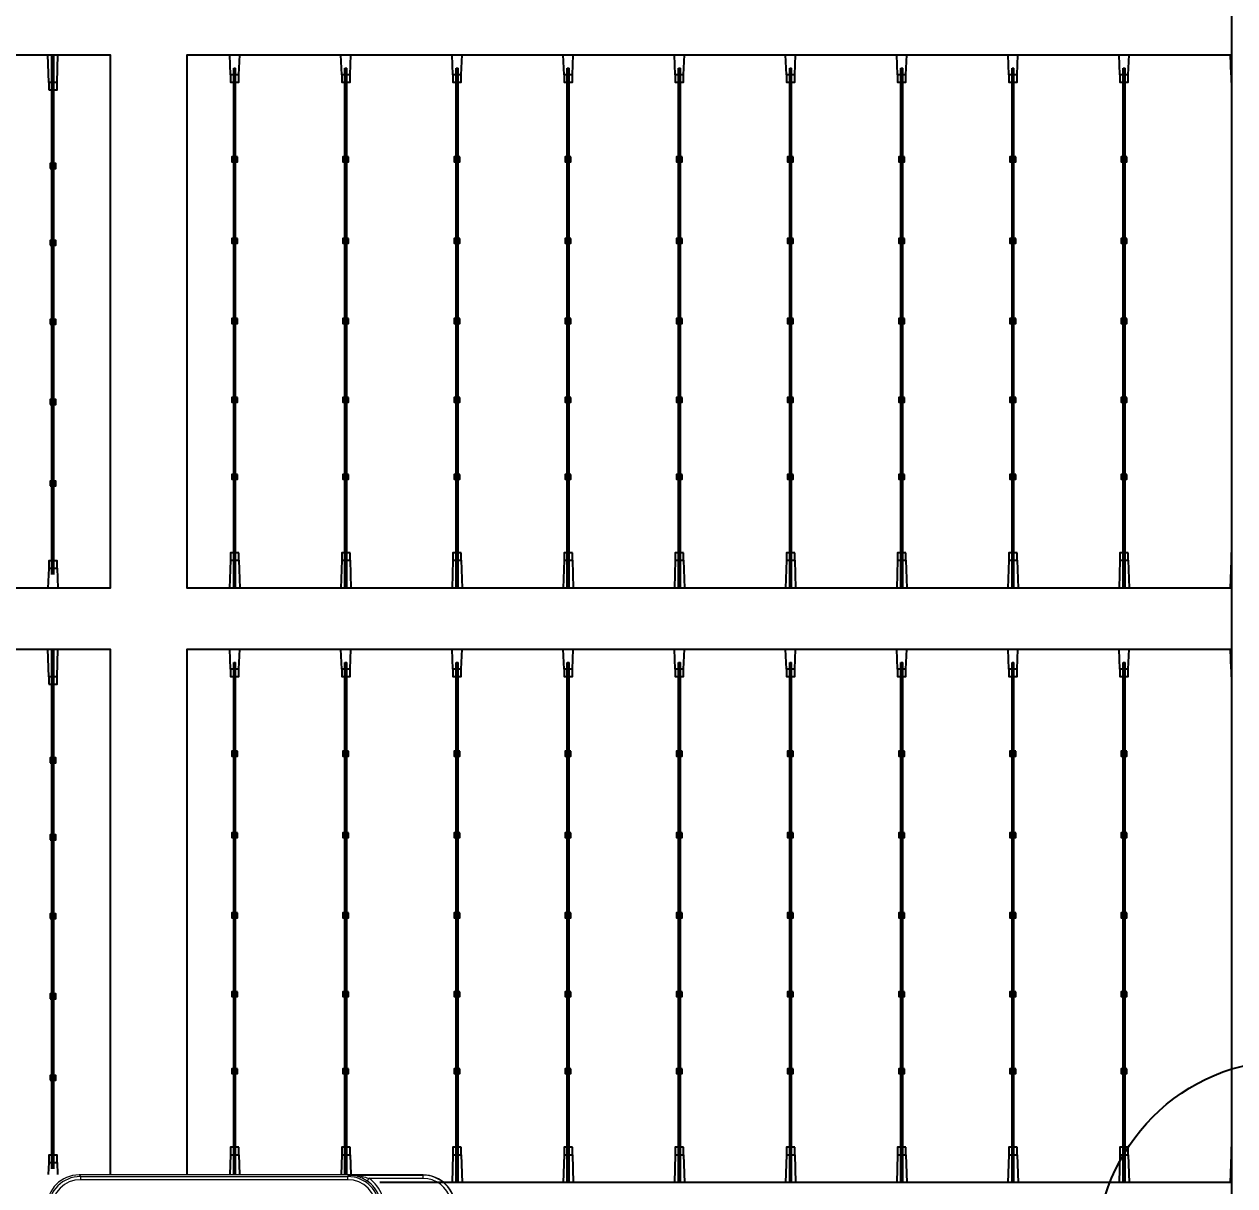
# Model space of a CAD drawing. Header units: millimetres. Extents: x 10297564 to 11610295, y -9287743 to -8409454.
# Drawn here: x 10436191 to 10438819, y -9090274 to -9087753 of the extents above; entities that cross this region are included whole.
import ezdxf

# ---------------------------------------------------------------- set-up
doc = ezdxf.new("R2010")
doc.units = ezdxf.units.MM
doc.header["$LTSCALE"] = 100
doc.layers.add('E1', color=1, linetype='Continuous')
doc.layers.add('Outline', color=5, linetype='Continuous', lineweight=25)
doc.styles.add('HL-S1', font='DotumChe.ttf')
doc.styles.add('MG', font='malgun.ttf')
doc.dimstyles.new('HL-100', dxfattribs={"dimscale": 100, "dimtxt": 3, "dimasz": 4, "dimexe": 2, "dimexo": 2, "dimgap": 1, "dimtad": 1, "dimdec": 0, "dimzin": 0, "dimlunit": 6, "dimtxsty": 'HL-S1', "dimblk": 'DOTSMALL', "dimcen": 4, "dimdle": 2, "dimclrd": 256, "dimclre": 256, "dimclrt": 4, "dimazin": 0, "dimtfac": 1, "dimtdec": 0, "dimtix": 1, "dimtmove": 2, "dimatfit": 3, "dimldrblk": 'DOTSMALL', "dimfxl": 1.5, "dimtolj": 1, "dimtzin": 0, "dimlwd": -1, "dimlwe": -1, "dimarcsym": 0})

# ---------------------------------------------------------------- blocks, each defined once
blk = doc.blocks.new('*D75')
at = {"layer": 'defpoints', "color": 0, "transparency": 16777216}
for p in [(10439230.2, -9073249.8), (10439230.2, -9073249.8), (10423426.7, -9107604.7)]:
    blk.add_point(p, dxfattribs=at)
at = {"layer": 'E1', "color": 1, "transparency": 16777216}
for p, q in [((10439593.6, -9073417), (10439593.6, -9073417)), ((10423593.8, -9107241.3), (10439063, -9073613.2)), ((10423790.1, -9107771.8), (10423790.1, -9107771.8))]:
    blk.add_line(p, q, dxfattribs=at)
for points in [[(10439002.4, -9073585.4), (10439123.6, -9073641.1), (10439230.2, -9073249.8)], [(10423533.3, -9107213.4), (10423654.4, -9107269.1), (10423426.7, -9107604.7)]]:
    blk.add_solid(points, dxfattribs=at)
at = {"layer": 'E1', "color": 7, "transparency": 16777216, "insert": (10430911.1, -9090235.3), "char_height": 500, "attachment_point": 5, "rotation": 65.2972, "style": 'MG'}
blk.add_mtext('\\A1;2711.1', dxfattribs=at)
blk = doc.blocks.new('_DotSmall')
at = {"color": 0, "linetype": 'ByBlock', "const_width": 0.5}
blk.add_lwpolyline([(-0.0625, 0, 1), (0.0625, 0, 1)], format="xyb", close=True, dxfattribs=at)
blk = doc.blocks.new('*D69')
at = {"layer": 'defpoints', "color": 0, "transparency": 16777216}
for p in [(10438955.7, -9090401.8), (10438918.8, -9090452.7)]:
    blk.add_point(p, dxfattribs=at)
at = {"layer": 'E1', "color": 1, "transparency": 16777216}
for p, q in [((10440466.6, -9088318), (10439190.5, -9090078)), ((10438918.8, -9090452.7), (10438955.7, -9090401.8)), ((10438684, -9090776.5), (10438449.2, -9091100.3))]:
    blk.add_line(p, q, dxfattribs=at)
for points in [[(10439136.5, -9090038.9), (10439244.5, -9090117.1), (10438955.7, -9090401.8)], [(10438630.1, -9090737.4), (10438738, -9090815.6), (10438918.8, -9090452.7)]]:
    blk.add_solid(points, dxfattribs=at)
at = {"layer": 'E1', "color": 7, "transparency": 16777216, "insert": (10439566.7, -9088761.1), "char_height": 500, "attachment_point": 5, "rotation": 54.0546, "style": 'MG'}
blk.add_mtext('\\A1;%%C4.5', dxfattribs=at)

msp = doc.modelspace()

# ---------------------------------------------------------------- hatches: boundary and pattern name
at = {"true_color": 0x939598}
h = msp.add_hatch(color=252, dxfattribs=at)
h.dxf.hatch_style = 1
h.paths.add_polyline_path([(10436255.7, -9087818.9), (10436251.6, -9087818.9), (10436251.6, -9088947.3), (10436255.7, -9088947.3)])
h = msp.add_hatch(color=252, dxfattribs=at)
h.dxf.hatch_style = 1
h.paths.add_polyline_path([(10436646.4, -9088976.6), (10436650.4, -9088976.6), (10436650.4, -9087848.2), (10436646.4, -9087848.2)])
h = msp.add_hatch(color=252, dxfattribs=at)
h.dxf.hatch_style = 1
h.paths.add_polyline_path([(10436887.7, -9088976.6), (10436891.7, -9088976.6), (10436891.7, -9087848.2), (10436887.7, -9087848.2)])
h = msp.add_hatch(color=252, dxfattribs=at)
h.dxf.hatch_style = 1
h.paths.add_polyline_path([(10437129, -9088976.6), (10437133, -9088976.6), (10437133, -9087848.2), (10437129, -9087848.2)])
h = msp.add_hatch(color=252, dxfattribs=at)
h.dxf.hatch_style = 1
h.paths.add_polyline_path([(10437370.3, -9088976.6), (10437374.3, -9088976.6), (10437374.3, -9087848.2), (10437370.3, -9087848.2)])
h = msp.add_hatch(color=252, dxfattribs=at)
h.dxf.hatch_style = 1
h.paths.add_polyline_path([(10437611.6, -9088976.6), (10437615.6, -9088976.6), (10437615.6, -9087848.2), (10437611.6, -9087848.2)])
h = msp.add_hatch(color=252, dxfattribs=at)
h.dxf.hatch_style = 1
h.paths.add_polyline_path([(10437852.9, -9088976.6), (10437856.9, -9088976.6), (10437856.9, -9087848.2), (10437852.9, -9087848.2)])
h = msp.add_hatch(color=252, dxfattribs=at)
h.dxf.hatch_style = 1
h.paths.add_polyline_path([(10438094.2, -9088976.6), (10438098.2, -9088976.6), (10438098.2, -9087848.2), (10438094.2, -9087848.2)])
h = msp.add_hatch(color=252, dxfattribs=at)
h.dxf.hatch_style = 1
h.paths.add_polyline_path([(10438335.5, -9088976.6), (10438339.5, -9088976.6), (10438339.5, -9087848.2), (10438335.5, -9087848.2)])
h = msp.add_hatch(color=252, dxfattribs=at)
h.dxf.hatch_style = 1
h.paths.add_polyline_path([(10438576.8, -9088976.6), (10438580.9, -9088976.6), (10438580.9, -9087848.2), (10438576.8, -9087848.2)])
h = msp.add_hatch(color=252, dxfattribs=at)
h.dxf.hatch_style = 1
h.paths.add_polyline_path([(10436255.7, -9089109.1), (10436251.6, -9089109.1), (10436251.6, -9090237.6), (10436255.7, -9090237.6)])
h = msp.add_hatch(color=252, dxfattribs=at)
h.dxf.hatch_style = 1
h.paths.add_polyline_path([(10436646.4, -9090249.4), (10436650.4, -9090249.4), (10436650.4, -9089138.4), (10436646.4, -9089138.4)])
h = msp.add_hatch(color=252, dxfattribs=at)
h.dxf.hatch_style = 1
h.paths.add_polyline_path([(10436887.7, -9090249.4), (10436891.7, -9090249.4), (10436891.7, -9089138.4), (10436887.7, -9089138.4)])
h = msp.add_hatch(color=252, dxfattribs=at)
h.dxf.hatch_style = 1
h.paths.add_polyline_path([(10437129, -9090266.8), (10437133, -9090266.8), (10437133, -9089138.4), (10437129, -9089138.4)])
h = msp.add_hatch(color=252, dxfattribs=at)
h.dxf.hatch_style = 1
h.paths.add_polyline_path([(10437370.3, -9090266.8), (10437374.3, -9090266.8), (10437374.3, -9089138.4), (10437370.3, -9089138.4)])
h = msp.add_hatch(color=252, dxfattribs=at)
h.dxf.hatch_style = 1
h.paths.add_polyline_path([(10437611.6, -9090266.8), (10437615.6, -9090266.8), (10437615.6, -9089138.4), (10437611.6, -9089138.4)])
h = msp.add_hatch(color=252, dxfattribs=at)
h.dxf.hatch_style = 1
h.paths.add_polyline_path([(10437852.9, -9090266.8), (10437856.9, -9090266.8), (10437856.9, -9089138.4), (10437852.9, -9089138.4)])
h = msp.add_hatch(color=252, dxfattribs=at)
h.dxf.hatch_style = 1
h.paths.add_polyline_path([(10438094.2, -9090266.8), (10438098.2, -9090266.8), (10438098.2, -9089138.4), (10438094.2, -9089138.4)])
h = msp.add_hatch(color=252, dxfattribs=at)
h.dxf.hatch_style = 1
h.paths.add_polyline_path([(10438335.5, -9090266.8), (10438339.5, -9090266.8), (10438339.5, -9089138.4), (10438335.5, -9089138.4)])
h = msp.add_hatch(color=252, dxfattribs=at)
h.dxf.hatch_style = 1
h.paths.add_polyline_path([(10438576.8, -9090266.8), (10438580.9, -9090266.8), (10438580.9, -9089138.4), (10438576.8, -9089138.4)])

# ---------------------------------------------------------------- linework, layer by layer
for p, q in [((10438811.7, -9074108.7), (10438811.7, -9106731.9)), ((10436244.6, -9087879.2), (10436242.6, -9087818.9)), ((10436251.6, -9088947.3), (10436251.6, -9087818.9)), ((10436255.7, -9088947.3), (10436255.7, -9087818.9)), ((10436262.7, -9087879.2), (10436264.7, -9087818.9)), ((10436639.3, -9087862.2), (10436637.6, -9087818.9)), ((10436657.4, -9087862.2), (10436659.1, -9087818.9)), ((10436880.6, -9087862.2), (10436878.9, -9087818.9)), ((10436898.8, -9087862.2), (10436900.4, -9087818.9)), ((10437121.9, -9087862.2), (10437120.2, -9087818.9)), ((10437140.1, -9087862.2), (10437141.7, -9087818.9)), ((10437363.2, -9087862.2), (10437361.5, -9087818.9)), ((10437381.4, -9087862.2), (10437383.1, -9087818.9)), ((10437604.5, -9087862.2), (10437602.8, -9087818.9)), ((10437622.7, -9087862.2), (10437624.4, -9087818.9)), ((10437845.8, -9087862.2), (10437844.2, -9087818.9)), ((10437864, -9087862.2), (10437865.7, -9087818.9)), ((10438087.2, -9087862.2), (10438085.5, -9087818.9)), ((10438105.3, -9087862.2), (10438107, -9087818.9)), ((10438328.5, -9087862.2), (10438326.8, -9087818.9)), ((10438346.6, -9087862.2), (10438348.3, -9087818.9)), ((10438569.8, -9087862.2), (10438568.1, -9087818.9)), ((10438587.9, -9087862.2), (10438589.6, -9087818.9)), ((10438811.1, -9087862.2), (10438809.4, -9087818.9)), ((10436646.4, -9088976.6), (10436646.4, -9087848.2)), ((10436646.4, -9087848.2), (10436650.4, -9087848.2)), ((10436650.4, -9088976.6), (10436650.4, -9087848.2)), ((10436887.7, -9088976.6), (10436887.7, -9087848.2)), ((10436887.7, -9087848.2), (10436891.7, -9087848.2)), ((10436891.7, -9088976.6), (10436891.7, -9087848.2)), ((10437129, -9088976.6), (10437129, -9087848.2)), ((10437129, -9087848.2), (10437133, -9087848.2)), ((10437133, -9088976.6), (10437133, -9087848.2)), ((10437370.3, -9088976.6), (10437370.3, -9087848.2)), ((10437370.3, -9087848.2), (10437374.3, -9087848.2)), ((10437374.3, -9088976.6), (10437374.3, -9087848.2)), ((10437611.6, -9088976.6), (10437611.6, -9087848.2)), ((10437611.6, -9087848.2), (10437615.6, -9087848.2)), ((10437615.6, -9088976.6), (10437615.6, -9087848.2)), ((10437852.9, -9088976.6), (10437852.9, -9087848.2)), ((10437852.9, -9087848.2), (10437856.9, -9087848.2)), ((10437856.9, -9088976.6), (10437856.9, -9087848.2)), ((10438094.2, -9088976.6), (10438094.2, -9087848.2)), ((10438094.2, -9087848.2), (10438098.2, -9087848.2)), ((10438098.2, -9088976.6), (10438098.2, -9087848.2)), ((10438335.5, -9088976.6), (10438335.5, -9087848.2)), ((10438335.5, -9087848.2), (10438339.5, -9087848.2)), ((10438339.5, -9088976.6), (10438339.5, -9087848.2)), ((10438576.8, -9088976.6), (10438576.8, -9087848.2)), ((10438576.8, -9087848.2), (10438580.9, -9087848.2)), ((10438580.9, -9088976.6), (10438580.9, -9087848.2)), ((10436253.2, -9087879.9), (10436253.2, -9088393.4)), ((10436254.1, -9087879.9), (10436254.1, -9088393.4)), ((10436648, -9088040.7), (10436648, -9087878.2)), ((10436648.8, -9088040.7), (10436648.8, -9087878.2)), ((10436889.3, -9088040.7), (10436889.3, -9087878.2)), ((10436890.1, -9088040.7), (10436890.1, -9087878.2)), ((10437130.6, -9088040.7), (10437130.6, -9087878.2)), ((10437131.4, -9088040.7), (10437131.4, -9087878.2)), ((10437371.9, -9088040.7), (10437371.9, -9087878.2)), ((10437372.7, -9088040.7), (10437372.7, -9087878.2)), ((10437613.2, -9088040.7), (10437613.2, -9087878.2)), ((10437614, -9088040.7), (10437614, -9087878.2)), ((10437854.5, -9088040.7), (10437854.5, -9087878.2)), ((10437855.3, -9088040.7), (10437855.3, -9087878.2)), ((10438095.8, -9088040.7), (10438095.8, -9087878.2)), ((10438096.6, -9088040.7), (10438096.6, -9087878.2)), ((10438337.1, -9088040.7), (10438337.1, -9087878.2)), ((10438337.9, -9088040.7), (10438337.9, -9087878.2)), ((10438578.4, -9088040.7), (10438578.4, -9087878.2)), ((10438579.3, -9088040.7), (10438579.3, -9087878.2)), ((10436648, -9088391.6), (10436648, -9088051.2)), ((10436648.8, -9088391.6), (10436648.8, -9088051.2)), ((10436889.3, -9088391.6), (10436889.3, -9088051.2)), ((10436890.1, -9088391.6), (10436890.1, -9088051.2)), ((10437130.6, -9088391.6), (10437130.6, -9088051.2)), ((10437131.4, -9088391.6), (10437131.4, -9088051.2)), ((10437371.9, -9088391.6), (10437371.9, -9088051.2)), ((10437372.7, -9088391.6), (10437372.7, -9088051.2)), ((10437613.2, -9088391.6), (10437613.2, -9088051.2)), ((10437614, -9088391.6), (10437614, -9088051.2)), ((10437854.5, -9088391.6), (10437854.5, -9088051.2)), ((10437855.3, -9088391.6), (10437855.3, -9088051.2)), ((10438095.8, -9088391.6), (10438095.8, -9088051.2)), ((10438096.6, -9088391.6), (10438096.6, -9088051.2)), ((10438337.1, -9088391.6), (10438337.1, -9088051.2)), ((10438337.9, -9088391.6), (10438337.9, -9088051.2)), ((10438578.4, -9088391.6), (10438578.4, -9088051.2)), ((10438579.3, -9088391.6), (10438579.3, -9088051.2)), ((10436253.2, -9088403.9), (10436253.2, -9088744.4)), ((10436254.1, -9088403.9), (10436254.1, -9088744.4)), ((10436648, -9088915.7), (10436648, -9088402.1)), ((10436648.8, -9088915.7), (10436648.8, -9088402.1)), ((10436889.3, -9088915.7), (10436889.3, -9088402.1)), ((10436890.1, -9088915.7), (10436890.1, -9088402.1)), ((10437130.6, -9088915.7), (10437130.6, -9088402.1)), ((10437131.4, -9088915.7), (10437131.4, -9088402.1)), ((10437371.9, -9088915.7), (10437371.9, -9088402.1)), ((10437372.7, -9088915.7), (10437372.7, -9088402.1)), ((10437613.2, -9088915.7), (10437613.2, -9088402.1)), ((10437614, -9088915.7), (10437614, -9088402.1)), ((10437854.5, -9088915.7), (10437854.5, -9088402.1)), ((10437855.3, -9088915.7), (10437855.3, -9088402.1)), ((10438095.8, -9088915.7), (10438095.8, -9088402.1)), ((10438096.6, -9088915.7), (10438096.6, -9088402.1)), ((10438337.1, -9088915.7), (10438337.1, -9088402.1)), ((10438337.9, -9088915.7), (10438337.9, -9088402.1)), ((10438578.4, -9088562.9), (10438578.4, -9088402.1)), ((10438579.3, -9088562.9), (10438579.3, -9088402.1)), ((10438578.4, -9088915.7), (10438578.4, -9088573.4)), ((10438579.3, -9088915.7), (10438579.3, -9088573.4)), ((10436253.2, -9088754.8), (10436253.2, -9088917.3)), ((10436254.1, -9088754.8), (10436254.1, -9088917.3)), ((10436639.3, -9088916.4), (10436637.3, -9088976.6)), ((10436657.4, -9088916.4), (10436659.4, -9088976.6)), ((10436880.6, -9088916.4), (10436878.7, -9088976.6)), ((10436898.8, -9088916.4), (10436900.7, -9088976.6)), ((10437121.9, -9088916.4), (10437120, -9088976.6)), ((10437140.1, -9088916.4), (10437142, -9088976.6)), ((10437363.2, -9088916.4), (10437361.3, -9088976.6)), ((10437381.4, -9088916.4), (10437383.3, -9088976.6)), ((10437604.5, -9088916.4), (10437602.6, -9088976.6)), ((10437622.7, -9088916.4), (10437624.6, -9088976.6)), ((10437845.8, -9088916.4), (10437843.9, -9088976.6)), ((10437864, -9088916.4), (10437865.9, -9088976.6)), ((10438087.2, -9088916.4), (10438085.2, -9088976.6)), ((10438105.3, -9088916.4), (10438107.2, -9088976.6)), ((10438328.5, -9088916.4), (10438326.5, -9088976.6)), ((10438346.6, -9088916.4), (10438348.6, -9088976.6)), ((10438569.8, -9088916.4), (10438567.8, -9088976.6)), ((10438587.9, -9088916.4), (10438589.9, -9088976.6)), ((10438811.1, -9088916.4), (10438809.1, -9088976.6)), ((10436244.6, -9088933.4), (10436242.9, -9088976.6)), ((10436262.7, -9088933.4), (10436264.4, -9088976.6)), ((10436244.6, -9089169.4), (10436242.6, -9089109.1)), ((10436251.6, -9090237.6), (10436251.6, -9089109.1)), ((10436255.7, -9090237.6), (10436255.7, -9089109.1)), ((10436262.7, -9089169.4), (10436264.7, -9089109.1)), ((10436639.3, -9089152.4), (10436637.6, -9089109.1)), ((10436657.4, -9089152.4), (10436659.1, -9089109.1)), ((10436880.6, -9089152.4), (10436878.9, -9089109.1)), ((10436898.8, -9089152.4), (10436900.4, -9089109.1)), ((10437121.9, -9089152.4), (10437120.2, -9089109.1)), ((10437140.1, -9089152.4), (10437141.7, -9089109.1)), ((10437363.2, -9089152.4), (10437361.5, -9089109.1)), ((10437381.4, -9089152.4), (10437383.1, -9089109.1)), ((10437604.5, -9089152.4), (10437602.8, -9089109.1)), ((10437622.7, -9089152.4), (10437624.4, -9089109.1)), ((10437845.8, -9089152.4), (10437844.2, -9089109.1)), ((10437864, -9089152.4), (10437865.7, -9089109.1)), ((10438087.2, -9089152.4), (10438085.5, -9089109.1)), ((10438105.3, -9089152.4), (10438107, -9089109.1)), ((10438328.5, -9089152.4), (10438326.8, -9089109.1)), ((10438346.6, -9089152.4), (10438348.3, -9089109.1)), ((10438569.8, -9089152.4), (10438568.1, -9089109.1)), ((10438587.9, -9089152.4), (10438589.6, -9089109.1)), ((10438811.1, -9089152.4), (10438809.4, -9089109.1)), ((10436646.4, -9090249.4), (10436646.4, -9089138.4)), ((10436646.4, -9089138.4), (10436650.4, -9089138.4)), ((10436650.4, -9090249.4), (10436650.4, -9089138.4)), ((10436887.7, -9090249.4), (10436887.7, -9089138.4)), ((10436887.7, -9089138.4), (10436891.7, -9089138.4)), ((10436891.7, -9090249.4), (10436891.7, -9089138.4)), ((10437129, -9090266.8), (10437129, -9089138.4)), ((10437129, -9089138.4), (10437133, -9089138.4)), ((10437133, -9090266.8), (10437133, -9089138.4)), ((10437370.3, -9090266.8), (10437370.3, -9089138.4)), ((10437370.3, -9089138.4), (10437374.3, -9089138.4)), ((10437374.3, -9090266.8), (10437374.3, -9089138.4)), ((10437611.6, -9090266.8), (10437611.6, -9089138.4)), ((10437611.6, -9089138.4), (10437615.6, -9089138.4)), ((10437615.6, -9090266.8), (10437615.6, -9089138.4)), ((10437852.9, -9090266.8), (10437852.9, -9089138.4)), ((10437852.9, -9089138.4), (10437856.9, -9089138.4)), ((10437856.9, -9090266.8), (10437856.9, -9089138.4)), ((10438094.2, -9090266.8), (10438094.2, -9089138.4)), ((10438094.2, -9089138.4), (10438098.2, -9089138.4)), ((10438098.2, -9090266.8), (10438098.2, -9089138.4)), ((10438335.5, -9090266.8), (10438335.5, -9089138.4)), ((10438335.5, -9089138.4), (10438339.5, -9089138.4)), ((10438339.5, -9090266.8), (10438339.5, -9089138.4)), ((10438576.8, -9090266.8), (10438576.8, -9089138.4)), ((10438576.8, -9089138.4), (10438580.9, -9089138.4)), ((10438580.9, -9090266.8), (10438580.9, -9089138.4)), ((10436253.2, -9089170.1), (10436253.2, -9089683.7)), ((10436254.1, -9089170.1), (10436254.1, -9089683.7)), ((10436648, -9089330.9), (10436648, -9089168.4)), ((10436648.8, -9089330.9), (10436648.8, -9089168.4)), ((10436889.3, -9089330.9), (10436889.3, -9089168.4)), ((10436890.1, -9089330.9), (10436890.1, -9089168.4)), ((10437130.6, -9089330.9), (10437130.6, -9089168.4)), ((10437131.4, -9089330.9), (10437131.4, -9089168.4)), ((10437371.9, -9089330.9), (10437371.9, -9089168.4)), ((10437372.7, -9089330.9), (10437372.7, -9089168.4)), ((10437613.2, -9089330.9), (10437613.2, -9089168.4)), ((10437614, -9089330.9), (10437614, -9089168.4)), ((10437854.5, -9089330.9), (10437854.5, -9089168.4)), ((10437855.3, -9089330.9), (10437855.3, -9089168.4)), ((10438095.8, -9089330.9), (10438095.8, -9089168.4)), ((10438096.6, -9089330.9), (10438096.6, -9089168.4)), ((10438337.1, -9089330.9), (10438337.1, -9089168.4)), ((10438337.9, -9089330.9), (10438337.9, -9089168.4)), ((10438578.4, -9089330.9), (10438578.4, -9089168.4)), ((10438579.3, -9089330.9), (10438579.3, -9089168.4)), ((10436648, -9089681.9), (10436648, -9089341.4)), ((10436648.8, -9089681.9), (10436648.8, -9089341.4)), ((10436889.3, -9089681.9), (10436889.3, -9089341.4)), ((10436890.1, -9089681.9), (10436890.1, -9089341.4)), ((10437130.6, -9089681.9), (10437130.6, -9089341.4)), ((10437131.4, -9089681.9), (10437131.4, -9089341.4)), ((10437371.9, -9089681.9), (10437371.9, -9089341.4)), ((10437372.7, -9089681.9), (10437372.7, -9089341.4)), ((10437613.2, -9089681.9), (10437613.2, -9089341.4)), ((10437614, -9089681.9), (10437614, -9089341.4)), ((10437854.5, -9089681.9), (10437854.5, -9089341.4)), ((10437855.3, -9089681.9), (10437855.3, -9089341.4)), ((10438095.8, -9089681.9), (10438095.8, -9089341.4)), ((10438096.6, -9089681.9), (10438096.6, -9089341.4)), ((10438337.1, -9089681.9), (10438337.1, -9089341.4)), ((10438337.9, -9089681.9), (10438337.9, -9089341.4)), ((10438578.4, -9089681.9), (10438578.4, -9089341.4)), ((10438579.3, -9089681.9), (10438579.3, -9089341.4)), ((10436253.2, -9089694.1), (10436253.2, -9090034.6)), ((10436254.1, -9089694.1), (10436254.1, -9090034.6)), ((10436648, -9090205.9), (10436648, -9089692.3)), ((10436648.8, -9090205.9), (10436648.8, -9089692.3)), ((10436889.3, -9090205.9), (10436889.3, -9089692.3)), ((10436890.1, -9090205.9), (10436890.1, -9089692.3)), ((10437130.6, -9090205.9), (10437130.6, -9089692.3)), ((10437131.4, -9090205.9), (10437131.4, -9089692.3)), ((10437371.9, -9090205.9), (10437371.9, -9089692.3)), ((10437372.7, -9090205.9), (10437372.7, -9089692.3)), ((10437613.2, -9090205.9), (10437613.2, -9089692.3)), ((10437614, -9090205.9), (10437614, -9089692.3)), ((10437854.5, -9090205.9), (10437854.5, -9089692.3)), ((10437855.3, -9090205.9), (10437855.3, -9089692.3)), ((10438095.8, -9090205.9), (10438095.8, -9089692.3)), ((10438096.6, -9090205.9), (10438096.6, -9089692.3)), ((10438337.1, -9090205.9), (10438337.1, -9089692.3)), ((10438337.9, -9090205.9), (10438337.9, -9089692.3)), ((10438578.4, -9089853.1), (10438578.4, -9089692.3)), ((10438579.3, -9089853.1), (10438579.3, -9089692.3)), ((10438578.4, -9090205.9), (10438578.4, -9089863.6)), ((10438579.3, -9090205.9), (10438579.3, -9089863.6)), ((10436253.2, -9090045.1), (10436253.2, -9090207.6)), ((10436254.1, -9090045.1), (10436254.1, -9090207.6)), ((10436639.3, -9090206.6), (10436637.9, -9090249.4)), ((10436657.4, -9090206.6), (10436658.8, -9090249.4)), ((10436880.6, -9090206.6), (10436879.2, -9090249.4)), ((10436898.8, -9090206.6), (10436900.1, -9090249.4)), ((10437121.9, -9090206.6), (10437120, -9090266.8)), ((10437140.1, -9090206.6), (10437142, -9090266.8)), ((10437363.2, -9090206.6), (10437361.3, -9090266.8)), ((10437381.4, -9090206.6), (10437383.3, -9090266.8)), ((10437604.5, -9090206.6), (10437602.6, -9090266.8)), ((10437622.7, -9090206.6), (10437624.6, -9090266.8)), ((10437845.8, -9090206.6), (10437843.9, -9090266.8)), ((10437864, -9090206.6), (10437865.9, -9090266.8)), ((10438087.2, -9090206.6), (10438085.2, -9090266.8)), ((10438105.3, -9090206.6), (10438107.2, -9090266.8)), ((10438328.5, -9090206.6), (10438326.5, -9090266.8)), ((10438346.6, -9090206.6), (10438348.6, -9090266.8)), ((10438569.8, -9090206.6), (10438567.8, -9090266.8)), ((10438587.9, -9090206.6), (10438589.9, -9090266.8)), ((10438811.1, -9090206.6), (10438809.1, -9090266.8)), ((10436244.6, -9090223.6), (10436243.6, -9090249.4)), ((10436262.7, -9090223.6), (10436263.7, -9090249.4))]:
    msp.add_line(p, q)
at = {"color": 7, "linetype": 'Continuous', "lineweight": 15}
for p, q in [((10436310.4, -9090250.7), (10436313.7, -9090254)), ((10437057.3, -9090250.7), (10436310.4, -9090250.7)), ((10436313.7, -9090254), (10436893.4, -9090254)), ((10436313.7, -9090254), (10436313.7, -9090260.9)), ((10436893.4, -9090260.9), (10436313.7, -9090260.9)), ((10436893.4, -9090254), (10436896.3, -9090251.1)), ((10436893.4, -9090254), (10436893.4, -9090260.9)), ((10436896.3, -9090251.1), (10437056.9, -9090251.1)), ((10437056.9, -9090258), (10436939.8, -9090258)), ((10437056.9, -9090251.1), (10437057.3, -9090250.7)), ((10437056.9, -9090251.1), (10437056.9, -9090258))]:
    msp.add_line(p, q, dxfattribs=at)
at = {"color": 4}
for points in [[(10436657.4, -9087862.2), (10436639.3, -9087862.2), (10436639.3, -9087878.2), (10436657.4, -9087878.2)], [(10436898.8, -9087862.2), (10436880.6, -9087862.2), (10436880.6, -9087878.2), (10436898.8, -9087878.2)], [(10437140.1, -9087862.2), (10437121.9, -9087862.2), (10437121.9, -9087878.2), (10437140.1, -9087878.2)], [(10437381.4, -9087862.2), (10437363.2, -9087862.2), (10437363.2, -9087878.2), (10437381.4, -9087878.2)], [(10437622.7, -9087862.2), (10437604.5, -9087862.2), (10437604.5, -9087878.2), (10437622.7, -9087878.2)], [(10437864, -9087862.2), (10437845.8, -9087862.2), (10437845.8, -9087878.2), (10437864, -9087878.2)], [(10438105.3, -9087862.2), (10438087.2, -9087862.2), (10438087.2, -9087878.2), (10438105.3, -9087878.2)], [(10438346.6, -9087862.2), (10438328.5, -9087862.2), (10438328.5, -9087878.2), (10438346.6, -9087878.2)], [(10438587.9, -9087862.2), (10438569.8, -9087862.2), (10438569.8, -9087878.2), (10438587.9, -9087878.2)], [(10436244.6, -9087895.2), (10436262.7, -9087895.2), (10436262.7, -9087879.2), (10436244.6, -9087879.2)], [(10436247.7, -9088065.5), (10436260.3, -9088065.5), (10436260.3, -9088055.1), (10436247.7, -9088055.1)], [(10436654.3, -9088040.7), (10436641.8, -9088040.7), (10436641.8, -9088051.2), (10436654.3, -9088051.2)], [(10436895.6, -9088040.7), (10436883.1, -9088040.7), (10436883.1, -9088051.2), (10436895.6, -9088051.2)], [(10437136.9, -9088040.7), (10437124.4, -9088040.7), (10437124.4, -9088051.2), (10437136.9, -9088051.2)], [(10437378.2, -9088040.7), (10437365.7, -9088040.7), (10437365.7, -9088051.2), (10437378.2, -9088051.2)], [(10437619.5, -9088040.7), (10437607, -9088040.7), (10437607, -9088051.2), (10437619.5, -9088051.2)], [(10437860.8, -9088040.7), (10437848.3, -9088040.7), (10437848.3, -9088051.2), (10437860.8, -9088051.2)], [(10438102.1, -9088040.7), (10438089.6, -9088040.7), (10438089.6, -9088051.2), (10438102.1, -9088051.2)], [(10438343.5, -9088040.7), (10438330.9, -9088040.7), (10438330.9, -9088051.2), (10438343.5, -9088051.2)], [(10438584.8, -9088040.7), (10438572.2, -9088040.7), (10438572.2, -9088051.2), (10438584.8, -9088051.2)], [(10436247.7, -9088232.6), (10436260.3, -9088232.6), (10436260.3, -9088222.2), (10436247.7, -9088222.2)], [(10436654.3, -9088217.6), (10436641.8, -9088217.6), (10436641.8, -9088228), (10436654.3, -9088228)], [(10436895.6, -9088217.6), (10436883.1, -9088217.6), (10436883.1, -9088228), (10436895.6, -9088228)], [(10437136.9, -9088217.6), (10437124.4, -9088217.6), (10437124.4, -9088228), (10437136.9, -9088228)], [(10437378.2, -9088217.6), (10437365.7, -9088217.6), (10437365.7, -9088228), (10437378.2, -9088228)], [(10437619.5, -9088217.6), (10437607, -9088217.6), (10437607, -9088228), (10437619.5, -9088228)], [(10437860.8, -9088217.6), (10437848.3, -9088217.6), (10437848.3, -9088228), (10437860.8, -9088228)], [(10438102.1, -9088217.6), (10438089.6, -9088217.6), (10438089.6, -9088228), (10438102.1, -9088228)], [(10438343.5, -9088217.6), (10438330.9, -9088217.6), (10438330.9, -9088228), (10438343.5, -9088228)], [(10438584.8, -9088217.6), (10438572.2, -9088217.6), (10438572.2, -9088228), (10438584.8, -9088228)], [(10436247.7, -9088403.9), (10436260.3, -9088403.9), (10436260.3, -9088393.4), (10436247.7, -9088393.4)], [(10436654.3, -9088391.6), (10436641.8, -9088391.6), (10436641.8, -9088402.1), (10436654.3, -9088402.1)], [(10436895.6, -9088391.6), (10436883.1, -9088391.6), (10436883.1, -9088402.1), (10436895.6, -9088402.1)], [(10437136.9, -9088391.6), (10437124.4, -9088391.6), (10437124.4, -9088402.1), (10437136.9, -9088402.1)], [(10437378.2, -9088391.6), (10437365.7, -9088391.6), (10437365.7, -9088402.1), (10437378.2, -9088402.1)], [(10437619.5, -9088391.6), (10437607, -9088391.6), (10437607, -9088402.1), (10437619.5, -9088402.1)], [(10437860.8, -9088391.6), (10437848.3, -9088391.6), (10437848.3, -9088402.1), (10437860.8, -9088402.1)], [(10438102.1, -9088391.6), (10438089.6, -9088391.6), (10438089.6, -9088402.1), (10438102.1, -9088402.1)], [(10438343.5, -9088391.6), (10438330.9, -9088391.6), (10438330.9, -9088402.1), (10438343.5, -9088402.1)], [(10438584.8, -9088391.6), (10438572.2, -9088391.6), (10438572.2, -9088402.1), (10438584.8, -9088402.1)], [(10436247.7, -9088578), (10436260.3, -9088578), (10436260.3, -9088567.5), (10436247.7, -9088567.5)], [(10436654.3, -9088562.9), (10436641.8, -9088562.9), (10436641.8, -9088573.4), (10436654.3, -9088573.4)], [(10436895.6, -9088562.9), (10436883.1, -9088562.9), (10436883.1, -9088573.4), (10436895.6, -9088573.4)], [(10437136.9, -9088562.9), (10437124.4, -9088562.9), (10437124.4, -9088573.4), (10437136.9, -9088573.4)], [(10437378.2, -9088562.9), (10437365.7, -9088562.9), (10437365.7, -9088573.4), (10437378.2, -9088573.4)], [(10437619.5, -9088562.9), (10437607, -9088562.9), (10437607, -9088573.4), (10437619.5, -9088573.4)], [(10437860.8, -9088562.9), (10437848.3, -9088562.9), (10437848.3, -9088573.4), (10437860.8, -9088573.4)], [(10438102.1, -9088562.9), (10438089.6, -9088562.9), (10438089.6, -9088573.4), (10438102.1, -9088573.4)], [(10438343.5, -9088562.9), (10438330.9, -9088562.9), (10438330.9, -9088573.4), (10438343.5, -9088573.4)], [(10438584.8, -9088562.9), (10438572.2, -9088562.9), (10438572.2, -9088573.4), (10438584.8, -9088573.4)], [(10436654.3, -9088730), (10436641.8, -9088730), (10436641.8, -9088740.5), (10436654.3, -9088740.5)], [(10436895.6, -9088730), (10436883.1, -9088730), (10436883.1, -9088740.5), (10436895.6, -9088740.5)], [(10437136.9, -9088730), (10437124.4, -9088730), (10437124.4, -9088740.5), (10437136.9, -9088740.5)], [(10437378.2, -9088730), (10437365.7, -9088730), (10437365.7, -9088740.5), (10437378.2, -9088740.5)], [(10437619.5, -9088730), (10437607, -9088730), (10437607, -9088740.5), (10437619.5, -9088740.5)], [(10437860.8, -9088730), (10437848.3, -9088730), (10437848.3, -9088740.5), (10437860.8, -9088740.5)], [(10438102.1, -9088730), (10438089.6, -9088730), (10438089.6, -9088740.5), (10438102.1, -9088740.5)], [(10438343.5, -9088730), (10438330.9, -9088730), (10438330.9, -9088740.5), (10438343.5, -9088740.5)], [(10438584.8, -9088730), (10438572.2, -9088730), (10438572.2, -9088740.5), (10438584.8, -9088740.5)], [(10436247.7, -9088754.8), (10436260.3, -9088754.8), (10436260.3, -9088744.4), (10436247.7, -9088744.4)], [(10436244.6, -9088933.4), (10436262.7, -9088933.4), (10436262.7, -9088917.3), (10436244.6, -9088917.3)], [(10436657.4, -9088900.3), (10436639.3, -9088900.3), (10436639.3, -9088916.4), (10436657.4, -9088916.4)], [(10436898.8, -9088900.3), (10436880.6, -9088900.3), (10436880.6, -9088916.4), (10436898.8, -9088916.4)], [(10437140.1, -9088900.3), (10437121.9, -9088900.3), (10437121.9, -9088916.4), (10437140.1, -9088916.4)], [(10437381.4, -9088900.3), (10437363.2, -9088900.3), (10437363.2, -9088916.4), (10437381.4, -9088916.4)], [(10437622.7, -9088900.3), (10437604.5, -9088900.3), (10437604.5, -9088916.4), (10437622.7, -9088916.4)], [(10437864, -9088900.3), (10437845.8, -9088900.3), (10437845.8, -9088916.4), (10437864, -9088916.4)], [(10438105.3, -9088900.3), (10438087.2, -9088900.3), (10438087.2, -9088916.4), (10438105.3, -9088916.4)], [(10438346.6, -9088900.3), (10438328.5, -9088900.3), (10438328.5, -9088916.4), (10438346.6, -9088916.4)], [(10438587.9, -9088900.3), (10438569.8, -9088900.3), (10438569.8, -9088916.4), (10438587.9, -9088916.4)], [(10436657.4, -9089152.4), (10436639.3, -9089152.4), (10436639.3, -9089168.4), (10436657.4, -9089168.4)], [(10436898.8, -9089152.4), (10436880.6, -9089152.4), (10436880.6, -9089168.4), (10436898.8, -9089168.4)], [(10437140.1, -9089152.4), (10437121.9, -9089152.4), (10437121.9, -9089168.4), (10437140.1, -9089168.4)], [(10437381.4, -9089152.4), (10437363.2, -9089152.4), (10437363.2, -9089168.4), (10437381.4, -9089168.4)], [(10437622.7, -9089152.4), (10437604.5, -9089152.4), (10437604.5, -9089168.4), (10437622.7, -9089168.4)], [(10437864, -9089152.4), (10437845.8, -9089152.4), (10437845.8, -9089168.4), (10437864, -9089168.4)], [(10438105.3, -9089152.4), (10438087.2, -9089152.4), (10438087.2, -9089168.4), (10438105.3, -9089168.4)], [(10438346.6, -9089152.4), (10438328.5, -9089152.4), (10438328.5, -9089168.4), (10438346.6, -9089168.4)], [(10438587.9, -9089152.4), (10438569.8, -9089152.4), (10438569.8, -9089168.4), (10438587.9, -9089168.4)], [(10436244.6, -9089185.4), (10436262.7, -9089185.4), (10436262.7, -9089169.4), (10436244.6, -9089169.4)], [(10436654.3, -9089330.9), (10436641.8, -9089330.9), (10436641.8, -9089341.4), (10436654.3, -9089341.4)], [(10436895.6, -9089330.9), (10436883.1, -9089330.9), (10436883.1, -9089341.4), (10436895.6, -9089341.4)], [(10437136.9, -9089330.9), (10437124.4, -9089330.9), (10437124.4, -9089341.4), (10437136.9, -9089341.4)], [(10437378.2, -9089330.9), (10437365.7, -9089330.9), (10437365.7, -9089341.4), (10437378.2, -9089341.4)], [(10437619.5, -9089330.9), (10437607, -9089330.9), (10437607, -9089341.4), (10437619.5, -9089341.4)], [(10437860.8, -9089330.9), (10437848.3, -9089330.9), (10437848.3, -9089341.4), (10437860.8, -9089341.4)], [(10438102.1, -9089330.9), (10438089.6, -9089330.9), (10438089.6, -9089341.4), (10438102.1, -9089341.4)], [(10438343.5, -9089330.9), (10438330.9, -9089330.9), (10438330.9, -9089341.4), (10438343.5, -9089341.4)], [(10438584.8, -9089330.9), (10438572.2, -9089330.9), (10438572.2, -9089341.4), (10438584.8, -9089341.4)], [(10436247.7, -9089355.7), (10436260.3, -9089355.7), (10436260.3, -9089345.3), (10436247.7, -9089345.3)], [(10436247.7, -9089522.8), (10436260.3, -9089522.8), (10436260.3, -9089512.4), (10436247.7, -9089512.4)], [(10436654.3, -9089507.8), (10436641.8, -9089507.8), (10436641.8, -9089518.2), (10436654.3, -9089518.2)], [(10436895.6, -9089507.8), (10436883.1, -9089507.8), (10436883.1, -9089518.2), (10436895.6, -9089518.2)], [(10437136.9, -9089507.8), (10437124.4, -9089507.8), (10437124.4, -9089518.2), (10437136.9, -9089518.2)], [(10437378.2, -9089507.8), (10437365.7, -9089507.8), (10437365.7, -9089518.2), (10437378.2, -9089518.2)], [(10437619.5, -9089507.8), (10437607, -9089507.8), (10437607, -9089518.2), (10437619.5, -9089518.2)], [(10437860.8, -9089507.8), (10437848.3, -9089507.8), (10437848.3, -9089518.2), (10437860.8, -9089518.2)], [(10438102.1, -9089507.8), (10438089.6, -9089507.8), (10438089.6, -9089518.2), (10438102.1, -9089518.2)], [(10438343.5, -9089507.8), (10438330.9, -9089507.8), (10438330.9, -9089518.2), (10438343.5, -9089518.2)], [(10438584.8, -9089507.8), (10438572.2, -9089507.8), (10438572.2, -9089518.2), (10438584.8, -9089518.2)], [(10436247.7, -9089694.1), (10436260.3, -9089694.1), (10436260.3, -9089683.7), (10436247.7, -9089683.7)], [(10436654.3, -9089681.9), (10436641.8, -9089681.9), (10436641.8, -9089692.3), (10436654.3, -9089692.3)], [(10436895.6, -9089681.9), (10436883.1, -9089681.9), (10436883.1, -9089692.3), (10436895.6, -9089692.3)], [(10437136.9, -9089681.9), (10437124.4, -9089681.9), (10437124.4, -9089692.3), (10437136.9, -9089692.3)], [(10437378.2, -9089681.9), (10437365.7, -9089681.9), (10437365.7, -9089692.3), (10437378.2, -9089692.3)], [(10437619.5, -9089681.9), (10437607, -9089681.9), (10437607, -9089692.3), (10437619.5, -9089692.3)], [(10437860.8, -9089681.9), (10437848.3, -9089681.9), (10437848.3, -9089692.3), (10437860.8, -9089692.3)], [(10438102.1, -9089681.9), (10438089.6, -9089681.9), (10438089.6, -9089692.3), (10438102.1, -9089692.3)], [(10438343.5, -9089681.9), (10438330.9, -9089681.9), (10438330.9, -9089692.3), (10438343.5, -9089692.3)], [(10438584.8, -9089681.9), (10438572.2, -9089681.9), (10438572.2, -9089692.3), (10438584.8, -9089692.3)], [(10436247.7, -9089868.2), (10436260.3, -9089868.2), (10436260.3, -9089857.7), (10436247.7, -9089857.7)], [(10436654.3, -9089853.1), (10436641.8, -9089853.1), (10436641.8, -9089863.6), (10436654.3, -9089863.6)], [(10436895.6, -9089853.1), (10436883.1, -9089853.1), (10436883.1, -9089863.6), (10436895.6, -9089863.6)], [(10437136.9, -9089853.1), (10437124.4, -9089853.1), (10437124.4, -9089863.6), (10437136.9, -9089863.6)], [(10437378.2, -9089853.1), (10437365.7, -9089853.1), (10437365.7, -9089863.6), (10437378.2, -9089863.6)], [(10437619.5, -9089853.1), (10437607, -9089853.1), (10437607, -9089863.6), (10437619.5, -9089863.6)], [(10437860.8, -9089853.1), (10437848.3, -9089853.1), (10437848.3, -9089863.6), (10437860.8, -9089863.6)], [(10438102.1, -9089853.1), (10438089.6, -9089853.1), (10438089.6, -9089863.6), (10438102.1, -9089863.6)], [(10438343.5, -9089853.1), (10438330.9, -9089853.1), (10438330.9, -9089863.6), (10438343.5, -9089863.6)], [(10438584.8, -9089853.1), (10438572.2, -9089853.1), (10438572.2, -9089863.6), (10438584.8, -9089863.6)], [(10436654.3, -9090020.2), (10436641.8, -9090020.2), (10436641.8, -9090030.7), (10436654.3, -9090030.7)], [(10436895.6, -9090020.2), (10436883.1, -9090020.2), (10436883.1, -9090030.7), (10436895.6, -9090030.7)], [(10437136.9, -9090020.2), (10437124.4, -9090020.2), (10437124.4, -9090030.7), (10437136.9, -9090030.7)], [(10437378.2, -9090020.2), (10437365.7, -9090020.2), (10437365.7, -9090030.7), (10437378.2, -9090030.7)], [(10437619.5, -9090020.2), (10437607, -9090020.2), (10437607, -9090030.7), (10437619.5, -9090030.7)], [(10437860.8, -9090020.2), (10437848.3, -9090020.2), (10437848.3, -9090030.7), (10437860.8, -9090030.7)], [(10438102.1, -9090020.2), (10438089.6, -9090020.2), (10438089.6, -9090030.7), (10438102.1, -9090030.7)], [(10438343.5, -9090020.2), (10438330.9, -9090020.2), (10438330.9, -9090030.7), (10438343.5, -9090030.7)], [(10438584.8, -9090020.2), (10438572.2, -9090020.2), (10438572.2, -9090030.7), (10438584.8, -9090030.7)], [(10436247.7, -9090045.1), (10436260.3, -9090045.1), (10436260.3, -9090034.6), (10436247.7, -9090034.6)], [(10436244.6, -9090223.6), (10436262.7, -9090223.6), (10436262.7, -9090207.6), (10436244.6, -9090207.6)], [(10436657.4, -9090190.6), (10436639.3, -9090190.6), (10436639.3, -9090206.6), (10436657.4, -9090206.6)], [(10436898.8, -9090190.6), (10436880.6, -9090190.6), (10436880.6, -9090206.6), (10436898.8, -9090206.6)], [(10437140.1, -9090190.6), (10437121.9, -9090190.6), (10437121.9, -9090206.6), (10437140.1, -9090206.6)], [(10437381.4, -9090190.6), (10437363.2, -9090190.6), (10437363.2, -9090206.6), (10437381.4, -9090206.6)], [(10437622.7, -9090190.6), (10437604.5, -9090190.6), (10437604.5, -9090206.6), (10437622.7, -9090206.6)], [(10437864, -9090190.6), (10437845.8, -9090190.6), (10437845.8, -9090206.6), (10437864, -9090206.6)], [(10438105.3, -9090190.6), (10438087.2, -9090190.6), (10438087.2, -9090206.6), (10438105.3, -9090206.6)], [(10438346.6, -9090190.6), (10438328.5, -9090190.6), (10438328.5, -9090206.6), (10438346.6, -9090206.6)], [(10438587.9, -9090190.6), (10438569.8, -9090190.6), (10438569.8, -9090206.6), (10438587.9, -9090206.6)]]:
    msp.add_lwpolyline(points, close=True, dxfattribs=at)
for points in [[(10438811.7, -9087862.2), (10438811.1, -9087862.2), (10438811.1, -9087878.2), (10438811.7, -9087878.2)], [(10438811.7, -9088900.3), (10438811.1, -9088900.3), (10438811.1, -9088916.4), (10438811.7, -9088916.4)], [(10438811.7, -9089152.4), (10438811.1, -9089152.4), (10438811.1, -9089168.4), (10438811.7, -9089168.4)], [(10438811.7, -9090190.6), (10438811.1, -9090190.6), (10438811.1, -9090206.6), (10438811.7, -9090206.6)]]:
    msp.add_lwpolyline(points, dxfattribs=at)
at = {"color": 7, "linetype": 'Continuous', "lineweight": 15, "flags": 128}
msp.add_lwpolyline([(10436935.9, -9090263.8), (10436936, -9090263.6), (10436936.2, -9090263.3), (10436936.6, -9090262.7), (10436937.1, -9090262), (10436937.7, -9090261.2), (10436938.3, -9090260.2), (10436939.1, -9090259.1), (10436939.8, -9090258)], dxfattribs=at)
at = {"color": 1}
msp.add_circle((10438937.3, -9090420.2), 418.5, dxfattribs=at)
at = {"color": 7, "linetype": 'Continuous', "lineweight": 15}
for centre, major_axis, ratio, start_param, end_param in [((10436310.4, -9090320.4), (49.3, -49.3), 0.999756, 2.356347, 3.926839), ((10436313.7, -9090323.7), (49.3, -49.3), 0.999756, 2.356347, 3.926839), ((10436313.7, -9090323.7), (-44.4, 44.4), 0.999695, 5.497939, 7.068431), ((10436893.4, -9090323.7), (49.3, 49.3), 0.999756, 5.497939, 7.068431), ((10436893.4, -9090323.7), (44.4, 44.4), 0.999695, 5.497939, 7.068431), ((10436896.1, -9090321), (54.3, 54.3), 0.999695, 5.843981, 6.461417), ((10437056.9, -9090320.8), (49.3, 49.3), 0.999756, 5.497939, 7.068431), ((10437056.9, -9090320.8), (-44.4, -44.4), 0.999695, 2.624059, 3.926839), ((10437057.3, -9090320.4), (49.3, 49.3), 0.999756, 5.497939, 7.068431), ((10436896.1, -9090321), (49.3, 49.3), 0.999635, 5.843981, 6.461417)]:
    msp.add_ellipse(centre, major_axis=major_axis, ratio=ratio, start_param=start_param, end_param=end_param, dxfattribs=at)
for points, knots in [([(10436935.9, -9090263.8), (10436934.5, -9090262.8), (10436929.4, -9090259.5), (10436920.1, -9090255.1), (10436908.3, -9090251.9), (10436900.4, -9090251.1), (10436896.4, -9090251.1), (10436896.3, -9090251.1)], [0, 0, 0, 0, 0.112244, 0.409648, 0.702388, 0.995574, 1, 1, 1, 1]), ([(10436896.3, -9090251.1), (10436896.4, -9090251.1), (10436905.1, -9090251.1), (10436918.2, -9090252.3), (10436932.6, -9090255.6), (10436938.3, -9090257.5), (10436939.8, -9090258)], [0, 0, 0, 0, 0.0046332, 0.5961787, 0.8917217, 1, 1, 1, 1])]:
    msp.add_open_spline(points, degree=3, knots=knots, dxfattribs=at)
at = {"layer": 'Outline'}
msp.add_lwpolyline([(10433978.6, -9088976.6), (10433978.6, -9087818.9), (10436377.7, -9087818.9), (10436377.7, -9088976.6)], close=True, dxfattribs=at)
for points in [[(10438811.7, -9088976.6), (10436545, -9088976.6), (10436545, -9087818.9), (10438811.7, -9087818.9)], [(10436124.8, -9090266.8), (10433978.6, -9090266.8), (10433978.6, -9089109.1), (10436377.7, -9089109.1), (10436377.7, -9090249.4)], [(10436545, -9090249.4), (10436545, -9089109.1), (10438811.7, -9089109.1)], [(10438811.7, -9090266.8), (10436963.3, -9090266.8)]]:
    msp.add_lwpolyline(points, dxfattribs=at)

# ---------------------------------------------------------------- dimensions: what is measured, and where the dimension line sits
at = {"layer": 'E1'}
dim = msp.add_aligned_dim(p1=(10423426.7, -9107604.7), p2=(10439230.2, -9073249.8), distance=0, text='2711.1', dimstyle='HL-100', override={"dimscale": 200, "dimtxt": 2.5, "dimasz": 2, "dimtxsty": 'MG', "dimsah": 1, "dimclrd": 1, "dimclre": 1, "dimclrt": 7}, dxfattribs=at)
dim.commit()
dim.dimension.update_dxf_attribs({"geometry": '*D75', "text_midpoint": (10430911.1, -9090235.3)})
dim = msp.add_diameter_dim_2p(p1=(10438918.8, -9090452.7), p2=(10438955.7, -9090401.8), text='%%C4.5', dimstyle='HL-100', override={"dimscale": 200, "dimtxt": 2.5, "dimasz": 2, "dimtxsty": 'MG', "dimsah": 1, "dimclrd": 1, "dimclre": 1, "dimclrt": 7}, dxfattribs=at)
dim.commit()
dim.dimension.update_dxf_attribs({"geometry": '*D69', "text_midpoint": (10439566.7, -9088761.1)})

doc.saveas('drawing.dxf')
